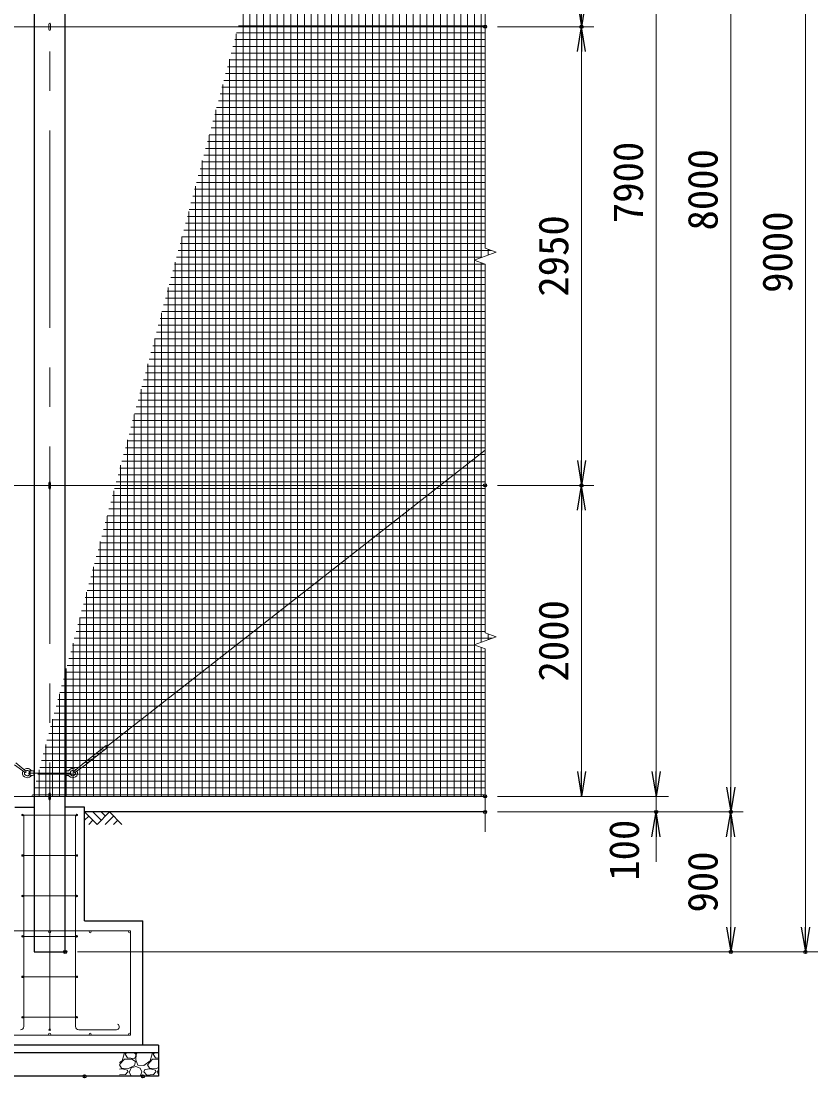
# Model space of a CAD drawing. Units: millimetres, scale not verified. Extents: x -16800 to 16800, y -11880 to 11880.
# Drawn here: x -2254 to 2870, y -3952 to 2843 of the extents above; entities that cross this region are included whole.
import ezdxf
from ezdxf.enums import TextEntityAlignment as Align

# ---------------------------------------------------------------- set-up
doc = ezdxf.new("R2010")
doc.units = ezdxf.units.MM
doc.header["$LTSCALE"] = 40
doc.header["$PDMODE"] = 32
doc.header["$PDSIZE"] = 20
doc.linetypes.add('USER1', pattern=[50.8, 31.75, -6.35, 6.35, -6.35])
for name, color, linetype, lineweight in [('0-1_D-STR1', 1, 'Continuous', 25), ('0-2_D-BMK', 2, 'USER1', 13), ('0-3_D-STR3', 3, 'Continuous', 13), ('0-4_D-STR2', 7, 'Continuous', 13), ('0-5_D-STR-DIM', 7, 'Continuous', 13), ('0-9_D-BGD', 7, 'Continuous', 25), ('0-A_D-DCR-HCH', 7, 'Continuous', 13), ('0-B_D-STR4', 7, 'Continuous', 25)]:
    doc.layers.add(name, color=color, linetype=linetype, lineweight=lineweight)
doc.layers.add('0-7_0', color=7, linetype='Continuous')
doc.layers.add('0-8_Defpoints', color=8, linetype='Continuous')
doc.styles.add('ＭＳ ゴシック', font='')
doc.styles.get('ＭＳ ゴシック').set_extended_font_data('MS Gothic')

# ---------------------------------------------------------------- blocks, each defined once
blk = doc.blocks.new('_Open')
at = {"layer": '0-7_0'}
blk.add_line((-40, 6.67), (0, 0), dxfattribs=at)
blk.add_lwpolyline([(-40, -6.67), (0, 0), (-40, 0)], dxfattribs=at)

msp = doc.modelspace()

# ---------------------------------------------------------------- linework, layer by layer
at = {"layer": '0-1_D-STR1'}
msp.add_lwpolyline([(-1970.08, 5857.52), (-2170.08, 5857.52), (-2170.08, -3142.48), (-1970.08, -3142.48)], close=True, dxfattribs=at)
at = {"layer": '0-2_D-BMK'}
for p, q in [((-2070.08, -3193.48), (-2070.08, 5908.52)), ((-2207.58, -1992.48), (-1932.58, -1992.48))]:
    msp.add_line(p, q, dxfattribs=at)
at = {"layer": '0-3_D-STR3'}
for p, q in [((-11288.4, 2807.52), (729.92, 2807.52)), ((-2076.08, 2824.52), (-2076.08, 2790.52)), ((-2064.08, 2824.52), (-2064.08, 2790.52)), ((-1702.37, -1821.23), (729.92, 83.26)), ((-2076.08, -125.48), (-2076.08, -159.48)), ((-2064.08, -125.48), (-2064.08, -159.48)), ((-11288.4, -142.48), (729.92, -142.48)), ((-1849.25, -1926.07), (-1707.52, -1815.1)), ((-1839.38, -1938.67), (-1697.66, -1827.7)), ((-1714.65, -1826.21), (-1700.15, -1824.16)), ((-1790.24, -1885.39), (-1775.13, -1883.26)), ((-1765.04, -1865.67), (-1749.94, -1863.53)), ((-1739.85, -1845.94), (-1724.74, -1843.8)), ((-2296.56, -1938.67), (-2227.87, -1988.01)), ((-2286.7, -1926.07), (-2222.32, -1980.92)), ((-1849.25, -1926.07), (-1913.62, -1980.92)), ((-1839.38, -1938.67), (-1908.07, -1988.01)), ((-1840.63, -1924.85), (-1825.52, -1922.71)), ((-1815.43, -1905.12), (-1800.33, -1902.98)), ((-2195.86, -1978.98), (-2199.3, -1984.48)), ((-2199.3, -1984.48), (-2199.3, -2000.48)), ((-2195.86, -2005.98), (-2199.3, -2000.48)), ((-2172.86, -1977.48), (-2195.86, -1978.98)), ((-2195.86, -1978.98), (-2195.86, -1992.48)), ((-2195.86, -2005.98), (-2195.86, -1992.48)), ((-2172.86, -2007.48), (-2195.86, -2005.98)), ((-2172.86, -1977.48), (-2172.86, -2007.48)), ((-2172.86, -1984.48), (-2170.08, -1984.48)), ((-2172.86, -2000.48), (-2170.08, -2000.48)), ((-1970.08, -1984.48), (-1963.08, -1984.48)), ((-1970.08, -2000.48), (-1963.08, -2000.48)), ((-1963.08, -1977.48), (-1963.08, -2007.48)), ((-1963.08, -1977.48), (-1955.53, -1977.97)), ((-1963.08, -2007.48), (-1955.53, -2006.99)), ((-1936.65, -1984.48), (-1936.65, -2000.48)), ((-11288.4, -2142.48), (729.92, -2142.48)), ((-2076.08, -2125.48), (-2076.08, -2159.48)), ((-2064.08, -2125.48), (-2064.08, -2159.48)), ((-1895.08, -2262.48), (-2245.08, -2262.48)), ((-2237.08, -3622.81), (-2237.08, -2262.48)), ((-2070.08, -3642.81), (-2070.08, -2262.48)), ((-1903.08, -3622.81), (-1903.08, -2262.48)), ((-1895.08, -2522.48), (-2245.08, -2522.48)), ((-1895.08, -2782.48), (-2245.08, -2782.48)), ((-1550.08, -3007.48), (-2590.08, -3007.48)), ((-1895.08, -3042.48), (-2245.08, -3042.48)), ((-1550.08, -3677.48), (-1550.08, -3007.48)), ((-1895.08, -3302.48), (-2245.08, -3302.48)), ((-1895.08, -3562.48), (-2245.08, -3562.48)), ((-1883.08, -3642.81), (-1640.15, -3642.81)), ((-1550.08, -3677.48), (-2590.08, -3677.48))]:
    msp.add_line(p, q, dxfattribs=at)
for centre, radius in [((-2245.08, -2262.48), 5), ((-1895.08, -2262.48), 5), ((-2245.08, -2522.48), 5), ((-1895.08, -2522.48), 5), ((-2245.08, -2782.48), 5), ((-1895.08, -2782.48), 5), ((-2245.08, -3042.48), 5), ((-2070.08, -3013.98), 6.5), ((-1895.08, -3042.48), 5), ((-1810.08, -3013.98), 6.5), ((-1556.58, -3013.98), 6.5), ((-2245.08, -3302.48), 5), ((-1895.08, -3302.48), 5), ((-2245.08, -3562.48), 5), ((-1895.08, -3562.48), 5), ((-2070.08, -3670.98), 6.5), ((-2070.08, -3642.81), 5), ((-1810.08, -3670.98), 6.5), ((-1556.58, -3670.98), 6.5)]:
    msp.add_circle(centre, radius, dxfattribs=at)
for centre, radius, start, end in [((-2070.08, 2824.52), 6, 0, 180), ((-2070.08, 2790.52), 6, 180, 0), ((-2070.08, -125.48), 6, 0, 180), ((-2070.08, -159.48), 6, 180, 0), ((-1710.46, -1855.91), 30, 98.04033, 130.41113), ((-1791.4, -1890.93), 113.07, 34.0039, 42.11776), ((-1786.03, -1915.1), 30, 98.06068, 130.43243), ((-1804.53, -1873.28), 30, 278.06067, 308.06076), ((-1760.83, -1895.37), 30, 98.06068, 130.43259), ((-1779.34, -1853.55), 30, 278.06213, 308.06195), ((-1735.64, -1875.64), 30, 98.06068, 130.43149), ((-1754.14, -1833.82), 30, 278.06067, 308.06076), ((-1728.95, -1814.1), 30, 278.06067, 308.06076), ((-2214.86, -1992.48), 30, 40.33299, 131.98492), ((-1921.08, -1992.48), 30, 48.01508, 139.66701), ((-1836.42, -1954.55), 30, 98.06212, 130.43259), ((-1811.22, -1934.83), 30, 98.06068, 130.43149), ((-1829.73, -1893.01), 30, 278.06067, 308.06076), ((-2214.86, -1992.48), 30, 151.89289, 319.66701), ((-2214.86, -1992.48), 17.5, 157.38405, 332.79711), ((-2225.1, -1984.46), 4.5, 231.93722, 51.93722), ((-2214.86, -1992.48), 17.5, 27.20289, 126.49377), ((-2181.32, -1964), 14, 220.33299, 273.7314), ((-2181.32, -2020.96), 14, 86.2686, 139.66701), ((-2181.32, -2020.96), 14, 86.2686, 139.66701), ((-1954.62, -1964), 14, 266.2686, 319.66701), ((-1954.62, -2020.96), 14, 40.33299, 93.7314), ((-1921.08, -1992.48), 30, 220.33299, 28.10711), ((-1921.08, -1992.48), 17.5, 53.50623, 152.79711), ((-1921.08, -1992.48), 17.5, 207.20289, 22.61595), ((-1910.85, -1984.46), 4.5, 128.06278, 308.06278), ((-2070.08, -2125.48), 6, 0, 180), ((-2070.08, -2159.48), 6, 180, 0), ((-2257.08, -3622.81), 20, 270, 0), ((-1883.08, -3622.81), 20, 180, 270), ((-1640.98, -3624.15), 18.68, 267.47455, 68.33411)]:
    msp.add_arc(centre, radius, start, end, dxfattribs=at)
at = {"layer": '0-4_D-STR2'}
for p, q in [((-38.6, -2142.48), (-38.6, 5757.52)), ((5.15, -2142.48), (5.15, 5757.52)), ((48.9, -2142.48), (48.9, 5757.52)), ((92.65, -2142.48), (92.65, 5757.52)), ((136.4, -2142.48), (136.4, 5757.52)), ((180.15, -2142.48), (180.15, 5757.52)), ((223.9, -2142.48), (223.9, 5757.52)), ((267.65, -2142.48), (267.65, 5757.52)), ((311.4, -2142.48), (311.4, 5757.52)), ((355.15, -2142.48), (355.15, 5757.52)), ((398.9, -2142.48), (398.9, 5757.52)), ((442.65, -2142.48), (442.65, 5757.52)), ((486.4, -2142.48), (486.4, 5757.52)), ((530.15, -2142.48), (530.15, 5757.52)), ((573.9, -2142.48), (573.9, 5757.52)), ((617.65, -2142.48), (617.65, 5757.52)), ((-82.35, -2142.48), (-82.35, 5701.64)), ((-126.1, -2142.48), (-126.1, 5538.37)), ((-169.85, -2142.48), (-169.85, 5375.09)), ((-213.6, -2142.48), (-213.6, 5211.81)), ((-257.35, -2142.48), (-257.35, 5048.54)), ((-301.1, -2142.48), (-301.1, 4885.26)), ((-344.85, -2142.48), (-344.85, 4721.98)), ((-388.6, -2142.48), (-388.6, 4558.7)), ((-432.35, -2142.48), (-432.35, 4395.43)), ((-476.1, -2142.48), (-476.1, 4232.15)), ((661.4, 1307.58), (661.4, 4256.16)), ((705.15, 1323.51), (705.15, 4240.24)), ((-519.85, -2142.48), (-519.85, 4068.87)), ((-563.6, -2142.48), (-563.6, 3905.59)), ((-607.35, -2142.48), (-607.35, 3742.32)), ((-651.1, -2142.48), (-651.1, 3579.04)), ((-694.85, -2142.48), (-694.85, 3415.76)), ((-738.6, -2142.48), (-738.6, 3252.49)), ((-782.35, -2142.48), (-782.35, 3089.21)), ((-826.1, -2142.48), (-826.1, 2925.93)), ((-856.5, 2812.5), (729.92, 2812.5)), ((-879.94, 2725), (729.92, 2725)), ((-869.85, -2142.48), (-869.85, 2762.65)), ((-868.22, 2768.75), (729.92, 2768.75)), ((-891.67, 2681.25), (729.92, 2681.25)), ((-915.11, 2593.75), (729.92, 2593.75)), ((-913.6, -2142.48), (-913.6, 2599.38)), ((-903.39, 2637.5), (729.92, 2637.5)), ((-926.83, 2550), (729.92, 2550)), ((-950.28, 2462.5), (729.92, 2462.5)), ((-938.56, 2506.25), (729.92, 2506.25)), ((-962, 2418.75), (729.92, 2418.75)), ((-957.35, -2142.48), (-957.35, 2436.1)), ((-985.45, 2331.25), (729.92, 2331.25)), ((-973.73, 2375), (729.92, 2375)), ((-1008.89, 2243.75), (729.92, 2243.75)), ((-1001.1, -2142.48), (-1001.1, 2272.82)), ((-997.17, 2287.5), (729.92, 2287.5)), ((-1020.62, 2200), (729.92, 2200)), ((-1044.85, -2142.48), (-1044.85, 2109.55)), ((-1044.06, 2112.5), (729.92, 2112.5)), ((-1032.34, 2156.25), (729.92, 2156.25)), ((-1055.79, 2068.75), (729.92, 2068.75)), ((-1079.23, 1981.25), (729.92, 1981.25)), ((-1067.51, 2025), (729.92, 2025)), ((-1090.95, 1937.5), (729.92, 1937.5)), ((-1088.6, -2142.48), (-1088.6, 1946.27)), ((-1114.4, 1850), (729.92, 1850)), ((-1102.68, 1893.75), (729.92, 1893.75)), ((-1132.35, -2142.48), (-1132.35, 1782.99)), ((-1126.12, 1806.25), (729.92, 1806.25)), ((-1149.57, 1718.75), (729.92, 1718.75)), ((-1137.84, 1762.5), (729.92, 1762.5)), ((-1173.01, 1631.25), (729.92, 1631.25)), ((-1161.29, 1675), (729.92, 1675)), ((-1184.74, 1587.5), (729.92, 1587.5)), ((-1176.1, -2142.48), (-1176.1, 1619.71)), ((-1208.18, 1500), (729.92, 1500)), ((-1196.46, 1543.75), (729.92, 1543.75)), ((-1219.9, 1456.25), (729.92, 1456.25)), ((-1219.85, -2142.48), (-1219.85, 1456.44)), ((-1243.35, 1368.75), (771.34, 1368.75)), ((-1231.63, 1412.5), (729.92, 1412.5)), ((748.9, 1339.43), (748.9, 1376.92)), ((792.65, 1355.35), (792.65, 1360.99)), ((-1263.6, -2142.48), (-1263.6, 1293.16)), ((-1255.07, 1325), (709.25, 1325)), ((661.4, -1167.42), (661.4, 1306.16)), ((-1278.52, 1237.5), (729.92, 1237.5)), ((-1266.8, 1281.25), (729.83, 1281.25)), ((705.15, -1151.49), (705.15, 1290.24)), ((-1290.24, 1193.75), (729.92, 1193.75)), ((-1313.69, 1106.25), (729.92, 1106.25)), ((-1307.35, -2142.48), (-1307.35, 1129.88)), ((-1301.96, 1150), (729.92, 1150)), ((-1325.41, 1062.5), (729.92, 1062.5)), ((-1351.1, -2142.48), (-1351.1, 966.6)), ((-1348.85, 975), (729.92, 975)), ((-1337.13, 1018.75), (729.92, 1018.75)), ((-1372.3, 887.5), (729.92, 887.5)), ((-1360.58, 931.25), (729.92, 931.25)), ((-1384.02, 843.75), (729.92, 843.75)), ((-1407.47, 756.25), (729.92, 756.25)), ((-1395.75, 800), (729.92, 800)), ((-1394.85, -2142.48), (-1394.85, 803.33)), ((-1419.19, 712.5), (729.92, 712.5)), ((-1442.64, 625), (729.92, 625)), ((-1438.6, -2142.48), (-1438.6, 640.05)), ((-1430.91, 668.75), (729.92, 668.75)), ((-1454.36, 581.25), (729.92, 581.25)), ((-1482.35, -2142.48), (-1482.35, 476.77)), ((-1477.81, 493.75), (729.92, 493.75)), ((-1466.08, 537.5), (729.92, 537.5)), ((-1489.53, 450), (729.92, 450)), ((-1512.97, 362.5), (729.92, 362.5)), ((-1501.25, 406.25), (729.92, 406.25)), ((-1536.42, 275), (729.92, 275)), ((-1526.1, -2142.48), (-1526.1, 313.5)), ((-1524.7, 318.75), (729.92, 318.75)), ((-1548.14, 231.25), (729.92, 231.25)), ((-1571.59, 143.75), (729.92, 143.75)), ((-1569.85, -2142.48), (-1569.85, 150.22)), ((-1559.86, 187.5), (729.92, 187.5)), ((-1583.31, 100), (729.92, 100)), ((-1606.76, 12.5), (729.92, 12.5)), ((-1595.03, 56.25), (729.92, 56.25)), ((-1618.48, -31.25), (729.92, -31.25)), ((-1613.6, -2142.48), (-1613.6, -13.06)), ((-1641.92, -118.75), (729.92, -118.75)), ((-1630.2, -75), (729.92, -75)), ((-1657.35, -2142.48), (-1657.35, -176.34)), ((-1653.65, -162.5), (729.92, -162.5)), ((-1677.09, -250), (729.92, -250)), ((-1665.37, -206.25), (729.92, -206.25)), ((-1701.1, -2142.48), (-1701.1, -339.61)), ((-1700.54, -337.5), (729.92, -337.5)), ((-1688.82, -293.75), (729.92, -293.75)), ((-1712.26, -381.25), (729.92, -381.25)), ((-1735.71, -468.75), (729.92, -468.75)), ((-1723.98, -425), (729.92, -425)), ((-1747.43, -512.5), (729.92, -512.5)), ((-1744.85, -2142.48), (-1744.85, -502.89)), ((-1770.87, -600), (729.92, -600)), ((-1759.15, -556.25), (729.92, -556.25)), ((-1788.6, -2142.48), (-1788.6, -666.17)), ((-1782.6, -643.75), (729.92, -643.75)), ((-1806.04, -731.25), (729.92, -731.25)), ((-1794.32, -687.5), (729.92, -687.5)), ((-1817.77, -775), (729.92, -775)), ((-1841.21, -862.5), (729.92, -862.5)), ((-1832.35, -2142.48), (-1832.35, -829.44)), ((-1829.49, -818.75), (729.92, -818.75)), ((-1864.66, -950), (729.92, -950)), ((-1852.93, -906.25), (729.92, -906.25)), ((-1876.38, -993.75), (729.92, -993.75)), ((-1876.1, -2142.48), (-1876.1, -992.72)), ((-1899.83, -1081.25), (729.92, -1081.25)), ((-1888.1, -1037.5), (729.92, -1037.5)), ((-1911.55, -1125), (777.94, -1125)), ((748.9, -1135.57), (748.9, -1098.08)), ((792.65, -1119.65), (792.65, -1114.01)), ((-1934.99, -1212.5), (729.92, -1212.5)), ((-1923.27, -1168.75), (661.15, -1168.75)), ((-1919.85, -2142.48), (-1919.85, -1156)), ((661.4, -2142.48), (661.4, -1168.84)), ((705.15, -2142.48), (705.15, -1184.76)), ((-1946.72, -1256.25), (729.92, -1256.25)), ((-1970.16, -1343.75), (729.92, -1343.75)), ((-1963.6, -2142.48), (-1963.6, -1319.28)), ((-1958.44, -1300), (729.92, -1300)), ((-1981.88, -1387.5), (729.92, -1387.5)), ((-2007.35, -2142.48), (-2007.35, -1482.55)), ((-2005.33, -1475), (729.92, -1475)), ((-1993.61, -1431.25), (729.92, -1431.25)), ((-2028.78, -1562.5), (729.92, -1562.5)), ((-2017.05, -1518.75), (729.92, -1518.75)), ((-2040.5, -1606.25), (729.92, -1606.25)), ((-2063.94, -1693.75), (729.92, -1693.75)), ((-2052.22, -1650), (729.92, -1650)), ((-2051.1, -2142.48), (-2051.1, -1645.83)), ((-2075.67, -1737.5), (729.92, -1737.5)), ((-2099.11, -1825), (729.92, -1825)), ((-2094.85, -2142.48), (-2094.85, -1809.11)), ((-2087.39, -1781.25), (729.92, -1781.25)), ((-2110.84, -1868.75), (729.92, -1868.75)), ((-2134.28, -1956.25), (729.92, -1956.25)), ((-2122.56, -1912.5), (729.92, -1912.5)), ((-2146, -2000), (729.92, -2000)), ((-2138.6, -2142.48), (-2138.6, -1972.39)), ((-2169.45, -2087.5), (729.92, -2087.5)), ((-2157.73, -2043.75), (729.92, -2043.75)), ((-2182.35, -2142.48), (-2182.35, -2135.66)), ((-2181.17, -2131.25), (729.92, -2131.25))]:
    msp.add_line(p, q, dxfattribs=at)
at = {"layer": '0-5_D-STR-DIM'}
for p, q in [((2789.92, 5697.52), (2789.92, -2982.48)), ((1829.92, -1982.48), (1829.92, 5597.52)), ((2309.92, 5597.52), (2309.92, -2082.48)), ((729.92, 1383.83), (729.92, 4231.22)), ((809.92, 2807.52), (1429.92, 2807.52)), ((809.92, 2807.52), (1429.92, 2807.52)), ((1349.92, 17.52), (1349.92, 2647.52)), ((800.4, 1358.17), (729.92, 1383.83)), ((659.44, 1306.87), (800.4, 1358.17)), ((729.92, 1281.22), (659.44, 1306.87)), ((729.92, -1091.17), (729.92, 1281.22)), ((809.92, -142.48), (1429.92, -142.48)), ((809.92, -142.48), (1429.92, -142.48)), ((1349.92, -1982.48), (1349.92, -302.48)), ((659.44, -1168.13), (800.4, -1116.83)), ((800.4, -1116.83), (729.92, -1091.17)), ((729.92, -1193.78), (659.44, -1168.13)), ((729.92, -2370.07), (729.92, -1193.78)), ((1829.92, -1982.48), (1829.92, -1822.48)), ((809.92, -2142.48), (1429.92, -2142.48)), ((809.92, -2142.48), (1909.92, -2142.48)), ((809.92, -2142.48), (1909.92, -2142.48)), ((1829.92, -2142.48), (1829.92, -2242.48)), ((809.92, -2242.48), (1909.92, -2242.48)), ((809.92, -2242.48), (2389.92, -2242.48)), ((809.92, -2242.48), (2389.92, -2242.48)), ((1829.92, -2402.48), (1829.92, -2562.48)), ((2309.92, -2402.48), (2309.92, -2982.48)), ((-1890.08, -3142.48), (2389.92, -3142.48)), ((-1890.08, -3142.48), (2869.92, -3142.48))]:
    msp.add_line(p, q, dxfattribs=at)
at = {"layer": '0-8_Defpoints'}
for p in [(729.92, 2807.52), (1349.92, 2807.52), (729.92, -142.48), (1349.92, -142.48), (729.92, -2142.48), (729.92, -2242.48), (1829.92, -2242.48), (2309.92, -2242.48), (-1970.08, -3142.48), (2309.92, -3142.48), (2789.92, -3142.48), (-1845.08, -3942.48), (-1470.08, -3942.48)]:
    msp.add_point(p, dxfattribs=at)
at = {"layer": '0-9_D-BGD'}
msp.add_line((729.92, -2242.48), (-1845.08, -2242.48), dxfattribs=at)
at = {"layer": '0-A_D-DCR-HCH'}
for p, q in [((-1765.26, -2322.3), (-1845.08, -2242.48)), ((-1738.66, -2295.69), (-1791.87, -2242.48)), ((-1685.45, -2242.48), (-1765.26, -2322.3)), ((-1711.91, -2269.22), (-1738.66, -2242.48)), ((-1685.45, -2242.48), (-1605.63, -2322.3)), ((-1818.48, -2269.08), (-1845.08, -2295.57)), ((-1791.87, -2295.69), (-1818.6, -2322.3)), ((-1658.84, -2269.08), (-1712.3, -2322.3)), ((-1632.23, -2295.69), (-1658.96, -2322.3)), ((-1604.7, -3842.46), (-1590.3, -3797.46)), ((-1590.3, -3797.46), (-1593.34, -3792.48)), ((-1576.31, -3792.48), (-1584.9, -3801.06)), ((-1584.9, -3801.06), (-1570.5, -3822.66)), ((-1516.5, -3801.06), (-1526.31, -3792.48)), ((-1514.7, -3799.26), (-1516.5, -3837.06)), ((-1516.5, -3811.86), (-1516.5, -3801.06)), ((-1507.26, -3792.48), (-1514.7, -3799.26)), ((-1424.7, -3842.46), (-1410.3, -3797.46)), ((-1410.3, -3797.46), (-1413.34, -3792.48)), ((-1396.31, -3792.48), (-1404.9, -3801.06)), ((-1404.9, -3801.06), (-1390.5, -3822.66)), ((-1620.08, -3866.76), (-1588.5, -3831.66)), ((-1620.08, -3854.35), (-1604.7, -3842.46)), ((-1608.3, -3889.26), (-1620.08, -3869.06)), ((-1588.5, -3831.66), (-1541.7, -3831.66)), ((-1570.5, -3822.66), (-1525.5, -3828.06)), ((-1525.5, -3873.06), (-1563.3, -3892.86)), ((-1541.7, -3831.66), (-1518.3, -3847.86)), ((-1525.5, -3828.06), (-1516.5, -3811.86)), ((-1518.3, -3847.86), (-1525.5, -3873.06)), ((-1516.5, -3837.06), (-1502.1, -3871.26)), ((-1502.1, -3871.26), (-1464.3, -3873.06)), ((-1464.3, -3873.06), (-1424.7, -3842.46)), ((-1440.9, -3867.66), (-1408.5, -3831.66)), ((-1428.3, -3889.26), (-1440.9, -3867.66)), ((-1408.5, -3831.66), (-1370.08, -3831.66)), ((-1390.5, -3822.66), (-1370.08, -3825.11)), ((-1604.7, -3894.66), (-1620.08, -3896.28)), ((-1583.1, -3930.66), (-1620.08, -3933.88)), ((-1563.3, -3892.86), (-1608.3, -3889.26)), ((-1568.7, -3903.66), (-1604.7, -3894.66)), ((-1566.9, -3912.66), (-1583.1, -3930.66)), ((-1579.5, -3941.46), (-1581.86, -3942.48)), ((-1576.46, -3942.48), (-1579.5, -3941.46)), ((-1566.9, -3912.66), (-1568.7, -3903.66)), ((-1557.9, -3912.66), (-1547.1, -3937.86)), ((-1556.1, -3912.66), (-1545.3, -3887.46)), ((-1547.1, -3937.86), (-1531.41, -3942.48)), ((-1545.3, -3887.46), (-1516.5, -3878.46)), ((-1516.5, -3878.46), (-1487.7, -3889.26)), ((-1501.58, -3942.48), (-1485.9, -3937.86)), ((-1487.7, -3889.26), (-1476.9, -3912.66)), ((-1485.9, -3937.86), (-1476.9, -3912.66)), ((-1473.3, -3941.46), (-1474.41, -3942.48)), ((-1461.14, -3942.48), (-1473.3, -3941.46)), ((-1464.3, -3912.66), (-1458.9, -3898.26)), ((-1444.5, -3934.26), (-1464.3, -3912.66)), ((-1424.7, -3894.66), (-1458.9, -3898.26)), ((-1403.1, -3930.66), (-1444.5, -3934.26)), ((-1383.3, -3892.86), (-1428.3, -3889.26)), ((-1388.7, -3903.66), (-1424.7, -3894.66)), ((-1386.9, -3912.66), (-1403.1, -3930.66)), ((-1399.5, -3941.46), (-1401.86, -3942.48)), ((-1396.46, -3942.48), (-1399.5, -3941.46)), ((-1386.9, -3912.66), (-1388.7, -3903.66)), ((-1370.08, -3885.94), (-1383.3, -3892.86)), ((-1377.9, -3912.66), (-1370.08, -3930.9)), ((-1376.1, -3912.66), (-1370.08, -3898.63))]:
    msp.add_line(p, q, dxfattribs=at)
at = {"layer": '0-B_D-STR4'}
for p, q in [((-2295.08, -2212.48), (-2170.08, -2212.48)), ((-1845.08, -2212.48), (-1970.08, -2212.48)), ((-1845.08, -2942.48), (-1845.08, -2212.48)), ((-1845.08, -2942.48), (-1470.08, -2942.48)), ((-1470.08, -3742.48), (-1470.08, -2942.48)), ((-1370.08, -3742.48), (-2770.08, -3742.48)), ((-1370.08, -3792.48), (-2770.08, -3792.48)), ((-1370.08, -3742.48), (-1370.08, -3942.48)), ((-1370.08, -3942.48), (-2770.08, -3942.48))]:
    msp.add_line(p, q, dxfattribs=at)

# ---------------------------------------------------------------- block references
at = {"layer": '0-5_D-STR-DIM', "xscale": 4, "yscale": 4}
for p, rotation in [((1349.92, 2807.52), 270), ((1349.92, 2807.52), 90), ((1349.92, -142.48), 270), ((1349.92, -142.48), 90), ((1349.92, -2142.48), 270), ((1829.92, -2142.48), 270), ((1829.92, -2142.48), 270), ((2309.92, -2242.48), 270), ((1829.92, -2242.48), 90), ((2309.92, -2242.48), 90), ((2309.92, -3142.48), 270), ((2789.92, -3142.48), 270)]:
    msp.add_blockref('_Open', p, dxfattribs=dict(at, rotation=rotation))

# ---------------------------------------------------------------- texts
at = {"layer": '0-5_D-STR-DIM', "style": 'ＭＳ ゴシック'}
for s, p in [('7900', (1802.93, 1544.52)), ('8000', (2282.93, 1497.02)), ('2950', (1322.93, 1071.52)), ('9000', (2762.93, 1096.02)), ('2000', (1322.93, -1403.48)), ('100', (1777.01, -2684.8)), ('900', (2282.93, -2888.98))]:
    msp.add_text(s, height=192.4, rotation=90, dxfattribs=at).set_placement(p, align=Align.BOTTOM_LEFT)

doc.saveas('drawing.dxf')
